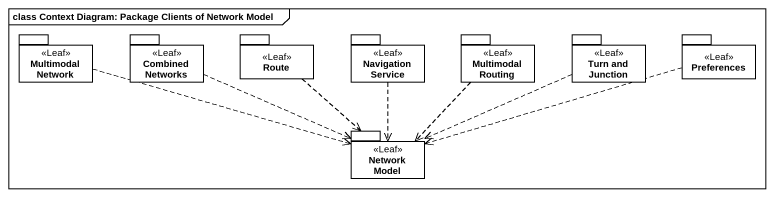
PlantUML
@startuml
mainframe class Context Diagram: Package Clients of Network Model
package "Multimodal Network" as Multimodal_Network <<Leaf>> {
}
package "Combined Networks" as Combined_Networks <<Leaf>> {
}
package Route <<Leaf>> {
}
package "Navigation Service" as Navigation_Service <<Leaf>> {
}
package "Multimodal Routing" as Multimodal_Routing <<Leaf>> {
}
package "Turn and Junction" as Turn_and_Junction <<Leaf>> {
}
package Preferences <<Leaf>> {
}
package "Network Model" as Network_Model <<Leaf>> {
}
Multimodal_Network .right.> Network_Model
Combined_Networks .right.> Network_Model
Route ..> Network_Model
Navigation_Service ..> Network_Model
Multimodal_Routing ..> Network_Model
Turn_and_Junction .left.> Network_Model
Preferences .left.> Network_Model
@enduml
